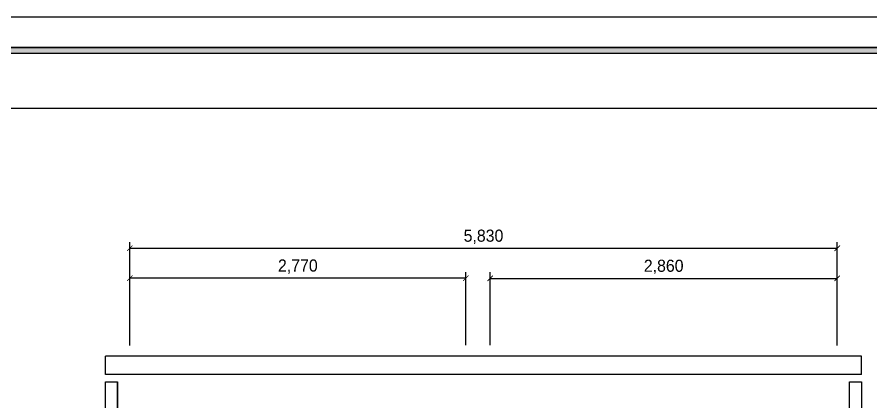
# Model space of a CAD drawing. Header units: inches. Extents: x 211248 to 488355, y -41604 to -7105.
# Drawn here: x 217592 to 224629, y -14147 to -10975 of the extents above; entities that cross this region are included whole.
import ezdxf
from ezdxf.enums import TextEntityAlignment as Align

# ---------------------------------------------------------------- set-up
doc = ezdxf.new("R2010")
doc.units = ezdxf.units.IN
doc.header["$LTSCALE"] = 60
doc.header["$MEASUREMENT"] = 0
for name, color, linetype in [('03-TEXT', 3, 'Continuous'), ('15 HAT', 252, 'Continuous'), ('FORM(YOURNAME)-1', 1, 'Continuous'), ('FORM(YOURNAME)-11', 1, 'Continuous'), ('도면층4', 4, 'Continuous'), ('치수', 7, 'Continuous')]:
    doc.layers.add(name, color=color, linetype=linetype)
doc.styles.add('YOURNAME', font='HY울릉도M.TTF')
doc.dimstyles.new('YOURNAME-50', dxfattribs={"dimscale": 50, "dimtxt": 2, "dimasz": 0.9, "dimexe": 1, "dimexo": 3, "dimgap": 0.7, "dimtad": 1, "dimdec": 0, "dimzin": 0, "dimdsep": 46, "dimlunit": 6, "dimtxsty": 'YOURNAME', "dimblk": 'ARCHTICK', "dimcen": 0, "dimclrd": 1, "dimclre": 1, "dimclrt": 7, "dimadec": 0, "dimazin": 0, "dimtfac": 1, "dimtdec": 0, "dimtix": 1, "dimtmove": 2, "dimatfit": 3, "dimldrblk": 'ARCHTICK', "dimfxl": 0, "dimtolj": 1, "dimtzin": 0, "dimarcsym": 0})

# ---------------------------------------------------------------- blocks, each defined once
blk = doc.blocks.new('FORM-ELEVATION')
at = {"layer": 'FORM(YOURNAME)-11'}
h = blk.add_hatch(color=256, dxfattribs=at)
h.dxf.hatch_style = 1
h.paths.add_polyline_path([(-10309, 35708), (71691, 35708), (71691, 35508), (-10309, 35508)])
h.paths.add_polyline_path([(-10309, -21492), (71691, -21492), (71691, -21692), (-10309, -21692)])
at = {"layer": 'Defpoints', "color": 158}
for points in [[(-10309, -21692), (71691, -21692), (71691, 35708), (-10309, 35708)], [(-8309, 33708), (61071, 33708), (61071, -19692), (-8309, -19692)]]:
    blk.add_lwpolyline(points, close=True, dxfattribs=at)
at = {"layer": 'FORM(YOURNAME)-11', "color": 250}
blk.add_lwpolyline([(-11309, -22692), (72691, -22692), (72691, 36708), (-11309, 36708)], close=True, dxfattribs=at)
at = {"layer": 'FORM(YOURNAME)-11'}
blk.add_lwpolyline([(-10309, 35708), (71691, 35708), (71691, 35508), (-10309, 35508)], close=True, dxfattribs=at)
at = {"layer": 'FORM(YOURNAME)-11', "color": 3, "style": 'YOURNAME'}
for tag, height, p in [('1', 450, (71041, -1219)), ('2', 450, (71041, -1863)), ('3', 450, (71041, -3150)), ('4', 450, (71041, -5081)), ('5', 515, (71041, -7398)), ('6', 515, (71041, -9650)), ('7', 515, (71041, -11903)), ('8', 515, (71041, -14155)), ('9', 515, (71041, -16408)), ('10', 515, (66791, -18596)), ('11', 515, (71041, -18660)), ('12', 515, (66791, -20848)), ('13', 515, (71041, -20848))]:
    blk.add_attdef(tag, text='', height=height, dxfattribs=at).set_placement(p, align=Align.MIDDLE_RIGHT)
blk = doc.blocks.new('*U463')
at = {"layer": 'FORM(YOURNAME)-1', "xscale": 0.2500000000000001, "yscale": 0.2500000000000001, "zscale": 0.2500000000000001}
blk.add_blockref('FORM-ELEVATION', (214574.7, -20151.6), dxfattribs=at)
blk = doc.blocks.new('_ArchTick')
at = {"color": 0, "linetype": 'ByBlock', "const_width": 0.15}
blk.add_lwpolyline([(-0.5, -0.5), (0.5, 0.5)], dxfattribs=at)
blk = doc.blocks.new('*D165')
at = {"layer": 'Defpoints', "color": 0}
for p in [(224351.2, -12880.2), (218521.2, -13830.2), (224351.2, -13830.2)]:
    blk.add_point(p, dxfattribs=at)
at = {"layer": '치수', "color": 1, "lineweight": -2}
for p, q in [((218521.2, -13680.2), (218521.2, -12830.2)), ((224351.2, -13680.2), (224351.2, -12830.2)), ((218521.2, -12880.2), (224351.2, -12880.2))]:
    blk.add_line(p, q, dxfattribs=at)
at = {"layer": '치수', "color": 1, "lineweight": -2, "xscale": 45, "yscale": 45, "zscale": 45, "rotation": 180}
blk.add_blockref('_ArchTick', (218521.2, -12880.2), dxfattribs=at)
at = {"layer": '치수', "color": 1, "lineweight": -2, "xscale": 45, "yscale": 45, "zscale": 45}
blk.add_blockref('_ArchTick', (224351.2, -12880.2), dxfattribs=at)
at = {"layer": '치수', "color": 7, "insert": (221436.2, -12785.5), "char_height": 100, "attachment_point": 5, "style": 'YOURNAME'}
blk.add_mtext('\\A1;5,830', dxfattribs=at)
blk = doc.blocks.new('*D166')
at = {"layer": 'Defpoints', "color": 0}
for p in [(224351.2, -13128.2), (221491.2, -13828.2), (224351.2, -13830.2)]:
    blk.add_point(p, dxfattribs=at)
at = {"layer": '치수', "color": 1, "lineweight": -2}
for p, q in [((221491.2, -13678.2), (221491.2, -13078.2)), ((224351.2, -13680.2), (224351.2, -13078.2)), ((221491.2, -13128.2), (224351.2, -13128.2))]:
    blk.add_line(p, q, dxfattribs=at)
at = {"layer": '치수', "color": 1, "lineweight": -2, "xscale": 45, "yscale": 45, "zscale": 45, "rotation": 180}
blk.add_blockref('_ArchTick', (221491.2, -13128.2), dxfattribs=at)
at = {"layer": '치수', "color": 1, "lineweight": -2, "xscale": 45, "yscale": 45, "zscale": 45}
blk.add_blockref('_ArchTick', (224351.2, -13128.2), dxfattribs=at)
at = {"layer": '치수', "color": 7, "insert": (222921.2, -13033.5), "char_height": 100, "attachment_point": 5, "style": 'YOURNAME'}
blk.add_mtext('\\A1;2,860', dxfattribs=at)
blk = doc.blocks.new('*D167')
at = {"layer": 'Defpoints', "color": 0}
for p in [(218521.2, -13126.2), (218521.2, -13830.2), (221291.2, -13828.2)]:
    blk.add_point(p, dxfattribs=at)
at = {"layer": '치수', "color": 1, "lineweight": -2}
for p, q in [((218521.2, -13680.2), (218521.2, -13076.2)), ((221291.2, -13678.2), (221291.2, -13076.2)), ((221291.2, -13126.2), (218521.2, -13126.2))]:
    blk.add_line(p, q, dxfattribs=at)
at = {"layer": '치수', "color": 1, "lineweight": -2, "xscale": 45, "yscale": 45, "zscale": 45, "rotation": 180}
blk.add_blockref('_ArchTick', (218521.2, -13126.2), dxfattribs=at)
at = {"layer": '치수', "color": 1, "lineweight": -2, "xscale": 45, "yscale": 45, "zscale": 45}
blk.add_blockref('_ArchTick', (221291.2, -13126.2), dxfattribs=at)
at = {"layer": '치수', "color": 7, "insert": (219906.2, -13031.6), "char_height": 100, "attachment_point": 5, "style": 'YOURNAME'}
blk.add_mtext('\\A1;2,770', dxfattribs=at)

msp = doc.modelspace()

# ---------------------------------------------------------------- linework, layer by layer
at = {"layer": '03-TEXT'}
for p, q in [((224552, -13770.2), (218321.2, -13770.2)), ((218321.2, -13920.2), (218321.2, -13770.2)), ((224552, -13920.2), (224552, -13770.2)), ((224552, -13920.2), (218321.2, -13920.2))]:
    msp.add_line(p, q, dxfattribs=at)
at = {"layer": '도면층4'}
for p, q in [((218421.2, -14780.2), (218421.2, -13980.2)), ((224452, -14780.2), (224452, -13980.2))]:
    msp.add_line(p, q, dxfattribs=at)
for points in [[(218421.2, -14780.2), (218321.2, -14780.2), (218321.2, -13980.2), (218421.2, -13980.2)], [(224552, -14780.2), (224452, -14780.2), (224452, -13980.2), (224552, -13980.2)]]:
    msp.add_lwpolyline(points, close=True, dxfattribs=at)

# ---------------------------------------------------------------- block references
at = {"layer": '15 HAT'}
msp.add_blockref('*U463', (0, 0), dxfattribs=at)

# ---------------------------------------------------------------- dimensions: what is measured, and where the dimension line sits
at = {"layer": '치수'}
for base, p1, picture, middle in [((224351.2, -12880.2), (218521.2, -13830.2), '*D165', (221436.2, -12785.5)), ((224351.2, -13128.2), (221491.2, -13828.2), '*D166', (222921.2, -13033.5))]:
    dim = msp.add_linear_dim(base=base, p1=p1, p2=(224351.2, -13830.2), angle=180, dimstyle='YOURNAME-50', override={"dimfxl": 1.25, "dimarcsym": 2}, dxfattribs=at)
    dim.commit()
    dim.dimension.update_dxf_attribs({"geometry": picture, "text_midpoint": middle})
dim = msp.add_linear_dim(base=(218521.2, -13126.2), p1=(221291.2, -13828.2), p2=(218521.2, -13830.2), dimstyle='YOURNAME-50', override={"dimfxl": 1.25, "dimarcsym": 2}, dxfattribs=at)
dim.commit()
dim.dimension.update_dxf_attribs({"geometry": '*D167', "text_midpoint": (219906.2, -13031.6)})

doc.saveas('drawing.dxf')
